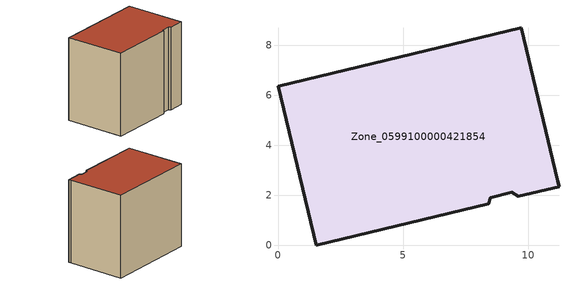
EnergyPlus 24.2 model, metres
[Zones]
Zone_0599100000421854
 floor ground (C_G): 9.35,2.12 8.49,1.91 8.43,1.67 1.53,0 0,6.37 9.73,8.71 11.18,2.56 11.23,2.35 9.61,1.96 z0
 wall outside (C_F): 0,6.37 1.53,0 8.43,1.67 8.49,1.91 9.35,2.12 9.61,1.96 11.23,2.35 11.18,2.56 9.73,8.71 0,6.37 z0:9.02
 roof outside (C_R): 11.18,2.56 9.73,8.71 0,6.37 1.53,0 8.43,1.67 8.49,1.91 9.35,2.12 9.61,1.96 11.23,2.35 z9.02
[BUILDING]
Pand.0599100000421854: North Axis=0; Terrain=City; Loads Convergence Tolerance Value=0.04; Temperature Convergence Tolerance Value=0.4; Solar Distribution=FullExterior; Maximum Number of Warmup Days=25; Minimum Number of Warmup Days=1
[Site:Location]
Rotterdam.The.Hague.AP_ZH_NLD Design_Conditions: Latitude=51.96; Longitude=4.45; Time Zone=1; Elevation=-4.5
[SITE:GROUNDTEMPERATURE:BUILDINGSURFACE]
18, 18, 18, 18, 18, 18, 18, 18, 18, 18, 18, 18
[MATERIAL] Thermal Absorptance=0.9; Solar Absorptance=0.7; Visible Absorptance=0.7
Name | Roughness | Thickness | Conductivity | Density | Specific Heat
G.TC.1992-2005 | MediumSmooth | 0.15 | 0.06 | 540 | 1210
F.TC.1992-2005 | Rough | 0.3 | 0.12 | 1920 | 840
R.TC.1992-2005 | MediumRough | 0.2 | 0.08 | 1500 | 1000
[CONSTRUCTION]
C_G: G.TC.1992-2005
C_F: F.TC.1992-2005
C_R: R.TC.1992-2005
[ZONE]
Zone_0599100000421854: Type=1; Multiplier=1; Ceiling Height=Autocalculate; Volume=Autocalculate; Floor Area=autocalculate; Part of Total Floor Area=Yes
[ZONEINFILTRATION:DESIGNFLOWRATE]
Infil_Zone_0599100000421854: Zone or ZoneList or Space or SpaceList=Zone_0599100000421854; Schedule=AlwaysOn; Design Flow Rate Calculation Method=Flow/Area; Flow Rate per Floor Area=0.0015; Constant Term Coefficient=1; Temperature Term Coefficient=0; Velocity Term Coefficient=0; Velocity Squared Term Coefficient=0
[HVACTEMPLATE:ZONE:IDEALLOADSAIRSYSTEM]
Zone_0599100000421854: Maximum Heating Supply Air Temperature=50; Minimum Cooling Supply Air Temperature=13; Maximum Heating Supply Air Humidity Ratio=0.0156; Minimum Cooling Supply Air Humidity Ratio=0.0077; Heating Limit=NoLimit; Cooling Limit=NoLimit; Dehumidification Control Type=ConstantSensibleHeatRatio; Cooling Sensible Heat Ratio=0.7; Dehumidification Setpoint=60; Humidification Control Type=None; Humidification Setpoint=30; Outdoor Air Method=None; Outdoor Air Flow Rate per Person=0.00944; Outdoor Air Flow Rate per Zone Floor Area=0; Outdoor Air Flow Rate per Zone=0; Demand Controlled Ventilation Type=None; Outdoor Air Economizer Type=NoEconomizer; Heat Recovery Type=None; Sensible Heat Recovery Effectiveness=0.7; Latent Heat Recovery Effectiveness=0.65
[ZONECONTROL:THERMOSTAT]
ThermostatControl_Zone_0599100000421854: Zone or ZoneList=Zone_0599100000421854; Control Type Schedule=DualSetpointControlType; Control 1=Thermostat_Zone_0599100000421854; Temperature Difference Between Cutout And Setpoint=0
[THERMOSTATSETPOINT:DUALSETPOINT]
Thermostat_Zone_0599100000421854: Heating Setpoint Temperature Schedule=HeatingSetpoint_Zone_0599100000421854; Cooling Setpoint Temperature Schedule=CoolingSetpoint_Zone_0599100000421854
[SCHEDULE:COMPACT]
HeatingSetpoint_Zone_0599100000421854: Through: 12/31, For: AllDays, Until: 24:00, 21
CoolingSetpoint_Zone_0599100000421854: Through: 12/31, For: AllDays, Until: 24:00, 24
DualSetpointControlType: Through: 12/31, For: AllDays, Until: 24:00, 4
AlwaysOn: Through: 12/31, For: AllDays, Until: 24:00, 1
